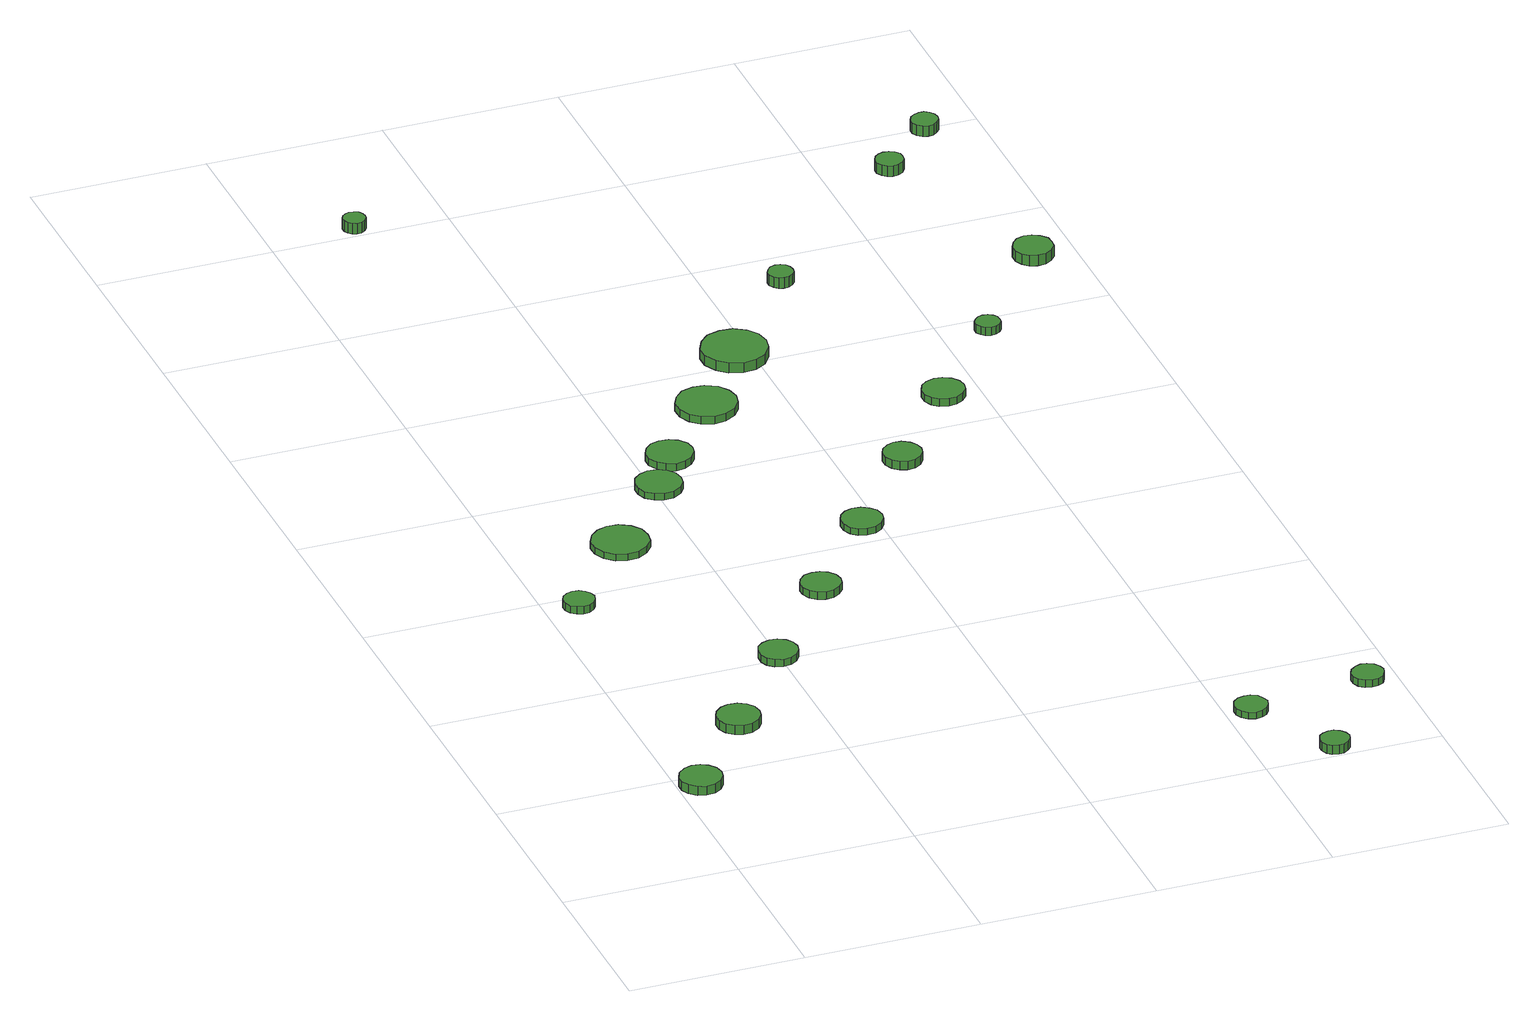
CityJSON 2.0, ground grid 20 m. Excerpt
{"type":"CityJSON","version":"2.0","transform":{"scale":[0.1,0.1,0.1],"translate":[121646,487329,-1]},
"CityObjects":{
"tree1":{"type":"SolitaryVegetationObject","attributes":{"function":"something"},"geometry":[{"type":"MultiSurface","lod":"1","boundaries":[[[0,1,2,3,4,5,6,7,8,9,10,11,12,13,14]],[[15,16,17,18,19,20,21,22,23,24,25,26,27,28,29]],[[0,29,28,1]],[[1,28,27,2]],[[2,27,26,3]],[[3,26,25,4]],[[4,25,24,5]],[[5,24,23,6]],[[6,23,22,7]],[[7,22,21,8]],[[8,21,20,9]],[[9,20,19,10]],[[10,19,18,11]],[[11,18,17,12]],[[12,17,16,13]],[[13,16,15,14]],[[14,15,29,0]]]}]},
"tree2":{"type":"SolitaryVegetationObject","attributes":{"function":"something"},"geometry":[{"type":"MultiSurface","lod":"1","boundaries":[[[30,31,32,33,34,35,36,37,38,39,40,41,42,43,44]],[[45,46,47,48,49,50,51,52,53,54,55,56,57,58,59]],[[30,59,58,31]],[[31,58,57,32]],[[32,57,56,33]],[[33,56,55,34]],[[34,55,54,35]],[[35,54,53,36]],[[36,53,52,37]],[[37,52,51,38]],[[38,51,50,39]],[[39,50,49,40]],[[40,49,48,41]],[[41,48,47,42]],[[42,47,46,43]],[[43,46,45,44]],[[44,45,59,30]]]}]},
"tree3":{"type":"SolitaryVegetationObject","attributes":{"function":"something"},"geometry":[{"type":"MultiSurface","lod":"1","boundaries":[[[60,61,62,63,64,65,66,67,68,69,70,71,72,73,74]],[[75,76,77,78,79,80,81,82,83,84,85,86,87,88,89]],[[60,89,88,61]],[[61,88,87,62]],[[62,87,86,63]],[[63,86,85,64]],[[64,85,84,65]],[[65,84,83,66]],[[66,83,82,67]],[[67,82,81,68]],[[68,81,80,69]],[[69,80,79,70]],[[70,79,78,71]],[[71,78,77,72]],[[72,77,76,73]],[[73,76,75,74]],[[74,75,89,60]]]}]},
"tree4":{"type":"SolitaryVegetationObject","attributes":{"function":"something"},"geometry":[{"type":"MultiSurface","lod":"1","boundaries":[[[90,91,92,93,94,95,96,97,98,99,100,101,102,103,104]],[[105,106,107,108,109,110,111,112,113,114,115,116,117,118,119]],[[90,119,118,91]],[[91,118,117,92]],[[92,117,116,93]],[[93,116,115,94]],[[94,115,114,95]],[[95,114,113,96]],[[96,113,112,97]],[[97,112,111,98]],[[98,111,110,99]],[[99,110,109,100]],[[100,109,108,101]],[[101,108,107,102]],[[102,107,106,103]],[[103,106,105,104]],[[104,105,119,90]]]}]},
"tree5":{"type":"SolitaryVegetationObject","attributes":{"function":"something"},"geometry":[{"type":"MultiSurface","lod":"1","boundaries":[[[120,121,122,123,124,125,126,127,128,129,130,131,132,133,134]],[[135,136,137,138,139,140,141,142,143,144,145,146,147,148,149]],[[120,149,148,121]],[[121,148,147,122]],[[122,147,146,123]],[[123,146,145,124]],[[124,145,144,125]],[[125,144,143,126]],[[126,143,142,127]],[[127,142,141,128]],[[128,141,140,129]],[[129,140,139,130]],[[130,139,138,131]],[[131,138,137,132]],[[132,137,136,133]],[[133,136,135,134]],[[134,135,149,120]]]}]},
"tree6":{"type":"SolitaryVegetationObject","attributes":{"function":"something"},"geometry":[{"type":"MultiSurface","lod":"1","boundaries":[[[150,151,152,153,154,155,156,157,158,159,160,161,162,163,164]],[[165,166,167,168,169,170,171,172,173,174,175,176,177,178,179]],[[150,179,178,151]],[[151,178,177,152]],[[152,177,176,153]],[[153,176,175,154]],[[154,175,174,155]],[[155,174,173,156]],[[156,173,172,157]],[[157,172,171,158]],[[158,171,170,159]],[[159,170,169,160]],[[160,169,168,161]],[[161,168,167,162]],[[162,167,166,163]],[[163,166,165,164]],[[164,165,179,150]]]}]},
"tree7":{"type":"SolitaryVegetationObject","attributes":{"function":"something"},"geometry":[{"type":"MultiSurface","lod":"1","boundaries":[[[180,181,182,183,184,185,186,187,188,189,190,191,192,193,194]],[[195,196,197,198,199,200,201,202,203,204,205,206,207,208,209]],[[180,209,208,181]],[[181,208,207,182]],[[182,207,206,183]],[[183,206,205,184]],[[184,205,204,185]],[[185,204,203,186]],[[186,203,202,187]],[[187,202,201,188]],[[188,201,200,189]],[[189,200,199,190]],[[190,199,198,191]],[[191,198,197,192]],[[192,197,196,193]],[[193,196,195,194]],[[194,195,209,180]]]}]},
"tree8":{"type":"SolitaryVegetationObject","attributes":{"function":"something"},"geometry":[{"type":"MultiSurface","lod":"1","boundaries":[[[210,211,212,213,214,215,216,217,218,219,220,221,222,223,224]],[[225,226,227,228,229,230,231,232,233,234,235,236,237,238,239]],[[210,239,238,211]],[[211,238,237,212]],[[212,237,236,213]],[[213,236,235,214]],[[214,235,234,215]],[[215,234,233,216]],[[216,233,232,217]],[[217,232,231,218]],[[218,231,230,219]],[[219,230,229,220]],[[220,229,228,221]],[[221,228,227,222]],[[222,227,226,223]],[[223,226,225,224]],[[224,225,239,210]]]}]},
"tree9":{"type":"SolitaryVegetationObject","attributes":{"function":"something"},"geometry":[{"type":"MultiSurface","lod":"1","boundaries":[[[240,241,242,243,244,245,246,247,248,249,250,251,252,253,254]],[[255,256,257,258,259,260,261,262,263,264,265,266,267,268,269]],[[240,269,268,241]],[[241,268,267,242]],[[242,267,266,243]],[[243,266,265,244]],[[244,265,264,245]],[[245,264,263,246]],[[246,263,262,247]],[[247,262,261,248]],[[248,261,260,249]],[[249,260,259,250]],[[250,259,258,251]],[[251,258,257,252]],[[252,257,256,253]],[[253,256,255,254]],[[254,255,269,240]]]}]},
"tree10":{"type":"SolitaryVegetationObject","attributes":{"function":"something"},"geometry":[{"type":"MultiSurface","lod":"1","boundaries":[[[270,271,272,273,274,275,276,277,278,279,280,281,282,283,284]],[[285,286,287,288,289,290,291,292,293,294,295,296,297,298,299]],[[270,299,298,271]],[[271,298,297,272]],[[272,297,296,273]],[[273,296,295,274]],[[274,295,294,275]],[[275,294,293,276]],[[276,293,292,277]],[[277,292,291,278]],[[278,291,290,279]],[[279,290,289,280]],[[280,289,288,281]],[[281,288,287,282]],[[282,287,286,283]],[[283,286,285,284]],[[284,285,299,270]]]}]},
"tree11":{"type":"SolitaryVegetationObject","attributes":{"function":"something"},"geometry":[{"type":"MultiSurface","lod":"1","boundaries":[[[300,301,302,303,304,305,306,307,308,309,310,311,312,313,314]],[[315,316,317,318,319,320,321,322,323,324,325,326,327,328,329]],[[300,329,328,301]],[[301,328,327,302]],[[302,327,326,303]],[[303,326,325,304]],[[304,325,324,305]],[[305,324,323,306]],[[306,323,322,307]],[[307,322,321,308]],[[308,321,320,309]],[[309,320,319,310]],[[310,319,318,311]],[[311,318,317,312]],[[312,317,316,313]],[[313,316,315,314]],[[314,315,329,300]]]}]},
"tree12":{"type":"SolitaryVegetationObject","attributes":{"function":"something"},"geometry":[{"type":"MultiSurface","lod":"1","boundaries":[[[330,331,332,333,334,335,336,337,338,339,340,341,342,343,344]],[[345,346,347,348,349,350,351,352,353,354,355,356,357,358,359]],[[330,359,358,331]],[[331,358,357,332]],[[332,357,356,333]],[[333,356,355,334]],[[334,355,354,335]],[[335,354,353,336]],[[336,353,352,337]],[[337,352,351,338]],[[338,351,350,339]],[[339,350,349,340]],[[340,349,348,341]],[[341,348,347,342]],[[342,347,346,343]],[[343,346,345,344]],[[344,345,359,330]]]}]},
"tree13":{"type":"SolitaryVegetationObject","attributes":{"function":"something"},"geometry":[{"type":"MultiSurface","lod":"1","boundaries":[[[360,361,362,363,364,365,366,367,368,369,370,371,372,373,374]],[[375,376,377,378,379,380,381,382,383,384,385,386,387,388,389]],[[360,389,388,361]],[[361,388,387,362]],[[362,387,386,363]],[[363,386,385,364]],[[364,385,384,365]],[[365,384,383,366]],[[366,383,382,367]],[[367,382,381,368]],[[368,381,380,369]],[[369,380,379,370]],[[370,379,378,371]],[[371,378,377,372]],[[372,377,376,373]],[[373,376,375,374]],[[374,375,389,360]]]}]},
"tree14":{"type":"SolitaryVegetationObject","attributes":{"function":"something"},"geometry":[{"type":"MultiSurface","lod":"1","boundaries":[[[390,391,392,393,394,395,396,397,398,399,400,401,402,403,404]],[[405,406,407,408,409,410,411,412,413,414,415,416,417,418,419]],[[390,419,418,391]],[[391,418,417,392]],[[392,417,416,393]],[[393,416,415,394]],[[394,415,414,395]],[[395,414,413,396]],[[396,413,412,397]],[[397,412,411,398]],[[398,411,410,399]],[[399,410,409,400]],[[400,409,408,401]],[[401,408,407,402]],[[402,407,406,403]],[[403,406,405,404]],[[404,405,419,390]]]}]},
"tree15":{"type":"SolitaryVegetationObject","attributes":{"function":"something"},"geometry":[{"type":"MultiSurface","lod":"1","boundaries":[[[420,421,422,423,424,425,426,427,428,429,430,431,432,433,434]],[[435,436,437,438,439,440,441,442,443,444,445,446,447,448,449]],[[420,449,448,421]],[[421,448,447,422]],[[422,447,446,423]],[[423,446,445,424]],[[424,445,444,425]],[[425,444,443,426]],[[426,443,442,427]],[[427,442,441,428]],[[428,441,440,429]],[[429,440,439,430]],[[430,439,438,431]],[[431,438,437,432]],[[432,437,436,433]],[[433,436,435,434]],[[434,435,449,420]]]}]},
"tree16":{"type":"SolitaryVegetationObject","attributes":{"function":"something"},"geometry":[{"type":"MultiSurface","lod":"1","boundaries":[[[450,451,452,453,454,455,456,457,458,459,460,461,462,463,464]],[[465,466,467,468,469,470,471,472,473,474,475,476,477,478,479]],[[450,479,478,451]],[[451,478,477,452]],[[452,477,476,453]],[[453,476,475,454]],[[454,475,474,455]],[[455,474,473,456]],[[456,473,472,457]],[[457,472,471,458]],[[458,471,470,459]],[[459,470,469,460]],[[460,469,468,461]],[[461,468,467,462]],[[462,467,466,463]],[[463,466,465,464]],[[464,465,479,450]]]}]},
"tree17":{"type":"SolitaryVegetationObject","attributes":{"function":"something"},"geometry":[{"type":"MultiSurface","lod":"1","boundaries":[[[480,481,482,483,484,485,486,487,488,489,490,491,492,493,494]],[[495,496,497,498,499,500,501,502,503,504,505,506,507,508,509]],[[480,509,508,481]],[[481,508,507,482]],[[482,507,506,483]],[[483,506,505,484]],[[484,505,504,485]],[[485,504,503,486]],[[486,503,502,487]],[[487,502,501,488]],[[488,501,500,489]],[[489,500,499,490]],[[490,499,498,491]],[[491,498,497,492]],[[492,497,496,493]],[[493,496,495,494]],[[494,495,509,480]]]}]},
"tree18":{"type":"SolitaryVegetationObject","attributes":{"function":"something"},"geometry":[{"type":"MultiSurface","lod":"1","boundaries":[[[510,511,512,513,514,515,516,517,518,519,520,521,522,523,524]],[[525,526,527,528,529,530,531,532,533,534,535,536,537,538,539]],[[510,539,538,511]],[[511,538,537,512]],[[512,537,536,513]],[[513,536,535,514]],[[514,535,534,515]],[[515,534,533,516]],[[516,533,532,517]],[[517,532,531,518]],[[518,531,530,519]],[[519,530,529,520]],[[520,529,528,521]],[[521,528,527,522]],[[522,527,526,523]],[[523,526,525,524]],[[524,525,539,510]]]}]},
"tree19":{"type":"SolitaryVegetationObject","attributes":{"function":"something"},"geometry":[{"type":"MultiSurface","lod":"1","boundaries":[[[540,541,542,543,544,545,546,547,548,549,550,551,552,553,554]],[[555,556,557,558,559,560,561,562,563,564,565,566,567,568,569]],[[540,569,568,541]],[[541,568,567,542]],[[542,567,566,543]],[[543,566,565,544]],[[544,565,564,545]],[[545,564,563,546]],[[546,563,562,547]],[[547,562,561,548]],[[548,561,560,549]],[[549,560,559,550]],[[550,559,558,551]],[[551,558,557,552]],[[552,557,556,553]],[[553,556,555,554]],[[554,555,569,540]]]}]},
"tree20":{"type":"SolitaryVegetationObject","attributes":{"function":"something"},"geometry":[{"type":"MultiSurface","lod":"1","boundaries":[[[570,571,572,573,574,575,576,577,578,579,580,581,582,583,584]],[[585,586,587,588,589,590,591,592,593,594,595,596,597,598,599]],[[570,599,598,571]],[[571,598,597,572]],[[572,597,596,573]],[[573,596,595,574]],[[574,595,594,575]],[[575,594,593,576]],[[576,593,592,577]],[[577,592,591,578]],[[578,591,590,579]],[[579,590,589,580]],[[580,589,588,581]],[[581,588,587,582]],[[582,587,586,583]],[[583,586,585,584]],[[584,585,599,570]]]}]},
"tree21":{"type":"SolitaryVegetationObject","attributes":{"function":"something"},"geometry":[{"type":"MultiSurface","lod":"1","boundaries":[[[600,601,602,603,604,605,606,607,608,609,610,611,612,613,614]],[[615,616,617,618,619,620,621,622,623,624,625,626,627,628,629]],[[600,629,628,601]],[[601,628,627,602]],[[602,627,626,603]],[[603,626,625,604]],[[604,625,624,605]],[[605,624,623,606]],[[606,623,622,607]],[[607,622,621,608]],[[608,621,620,609]],[[609,620,619,610]],[[610,619,618,611]],[[611,618,617,612]],[[612,617,616,613]],[[613,616,615,614]],[[614,615,629,600]]]}]},
"tree22":{"type":"SolitaryVegetationObject","attributes":{"function":"something"},"geometry":[{"type":"MultiSurface","lod":"1","boundaries":[[[630,631,632,633,634,635,636,637,638,639,640,641,642,643,644]],[[645,646,647,648,649,650,651,652,653,654,655,656,657,658,659]],[[630,659,658,631]],[[631,658,657,632]],[[632,657,656,633]],[[633,656,655,634]],[[634,655,654,635]],[[635,654,653,636]],[[636,653,652,637]],[[637,652,651,638]],[[638,651,650,639]],[[639,650,649,640]],[[640,649,648,641]],[[641,648,647,642]],[[642,647,646,643]],[[643,646,645,644]],[[644,645,659,630]]]}]}
},
"vertices":[
[50,183,17],[48,192,17],[42,200,17],[34,205,17],[24,206,17],[15,203,17],[7,196,17],[3,187,17],[3,178,17],[7,169,17],[15,162,17],[24,159,17],[34,160,17],[42,165,17],[48,173,17],[48,173,6],[42,165,6],[34,160,6],[24,159,6],[15,162,6],[7,169,6],[3,178,6],[3,187,6],[7,196,6],[15,203,6],[24,206,6],[34,205,6],[42,200,6],[48,192,6],[50,183,6],
[133,288,18],[131,298,18],[125,306,18],[116,311,18],[106,312,18],[97,309,18],[89,302,18],[85,293,18],[85,283,18],[89,274,18],[97,267,18],[106,264,18],[116,265,18],[125,270,18],[131,278,18],[131,278,7],[125,270,7],[116,265,7],[106,264,7],[97,267,7],[89,274,7],[85,283,7],[85,293,7],[89,302,7],[97,309,7],[106,312,7],[116,311,7],[125,306,7],[131,298,7],[133,288,7],
[55,578,18],[53,585,18],[49,590,18],[43,594,18],[36,595,18],[29,593,18],[23,588,18],[20,581,18],[20,574,18],[23,567,18],[29,563,18],[36,560,18],[43,561,18],[49,565,18],[53,570,18],[53,570,9],[49,565,9],[43,561,9],[36,560,9],[29,563,9],[23,567,9],[20,574,9],[20,581,9],[23,588,9],[29,593,9],[36,595,9],[43,594,9],[49,590,9],[53,585,9],[55,578,9],
[220,404,17],[218,413,17],[213,420,17],[205,425,17],[196,426,17],[187,423,17],[180,417,17],[177,409,17],[177,399,17],[180,391,17],[187,385,17],[196,382,17],[205,383,17],[213,388,17],[218,395,17],[218,395,8],[213,388,8],[205,383,8],[196,382,8],[187,385,8],[180,391,8],[177,399,8],[177,409,8],[180,417,8],[187,423,8],[196,426,8],[205,425,8],[213,420,8],[218,413,8],[220,404,8],
[154,679,18],[152,692,18],[144,703,18],[132,710,18],[119,711,18],[107,707,18],[97,698,18],[91,686,18],[91,673,18],[97,661,18],[107,652,18],[119,648,18],[132,649,18],[144,656,18],[152,666,18],[152,666,10],[144,656,10],[132,649,10],[119,648,10],[107,652,10],[97,661,10],[91,673,10],[91,686,10],[97,698,10],[107,707,10],[119,711,10],[132,710,10],[144,703,10],[152,692,10],[154,679,10],
[230,780,18],[228,791,18],[222,799,18],[212,805,18],[201,806,18],[191,802,18],[183,795,18],[179,785,18],[179,775,18],[183,765,18],[191,758,18],[201,754,18],[212,755,18],[222,761,18],[228,769,18],[228,769,10],[222,761,10],[212,755,10],[201,754,10],[191,758,10],[183,765,10],[179,775,10],[179,785,10],[183,795,10],[191,802,10],[201,806,10],[212,805,10],[222,799,10],[228,791,10],[230,780,10],
[313,520,18],[311,529,18],[305,537,18],[297,541,18],[288,542,18],[279,540,18],[272,533,18],[268,525,18],[268,516,18],[272,507,18],[279,501,18],[288,498,18],[297,499,18],[305,504,18],[311,511,18],[311,511,9],[305,504,9],[297,499,9],[288,498,9],[279,501,9],[272,507,9],[268,516,9],[268,525,9],[272,533,9],[279,540,9],[288,542,9],[297,541,9],[305,537,9],[311,529,9],[313,520,9],
[264,835,18],[262,846,18],[255,855,18],[246,860,18],[235,861,18],[225,858,18],[217,851,18],[212,841,18],[212,830,18],[217,820,18],[225,813,18],[235,809,18],[246,811,18],[255,816,18],[262,825,18],[262,825,9],[255,816,9],[246,811,9],[235,809,9],[225,813,9],[217,820,9],[212,830,9],[212,841,9],[217,851,9],[225,858,9],[235,861,9],[246,860,9],[255,855,9],[262,846,9],[264,835,9],
[108,1407,25],[107,1412,25],[104,1417,25],[99,1419,25],[94,1420,25],[89,1418,25],[85,1415,25],[83,1410,25],[83,1405,25],[85,1400,25],[89,1396,25],[94,1395,25],[99,1395,25],[104,1398,25],[107,1402,25],[107,1402,12],[104,1398,12],[99,1395,12],[94,1395,12],[89,1396,12],[85,1400,12],[83,1405,12],[83,1410,12],[85,1415,12],[89,1418,12],[94,1420,12],[99,1419,12],[104,1417,12],[107,1412,12],[108,1407,12],
[403,633,17],[401,643,17],[395,650,17],[387,655,17],[377,656,17],[368,653,17],[361,647,17],[357,638,17],[357,628,17],[361,619,17],[368,613,17],[377,610,17],[387,611,17],[395,616,17],[401,624,17],[401,624,9],[395,616,9],[387,611,9],[377,610,9],[368,613,9],[361,619,9],[357,628,9],[357,638,9],[361,647,9],[368,653,9],[377,656,9],[387,655,9],[395,650,9],[401,643,9],[403,633,9],
[346,922,18],[343,935,18],[335,947,18],[322,954,18],[309,955,18],[295,951,18],[285,941,18],[279,929,18],[279,915,18],[285,902,18],[295,893,18],[309,888,18],[322,890,18],[335,897,18],[343,908,18],[343,908,9],[335,897,9],[322,890,9],[309,888,9],[295,893,9],[285,902,9],[279,915,9],[279,929,9],[285,941,9],[295,951,9],[309,955,9],[322,954,9],[335,947,9],[343,935,9],[346,922,9],
[648,123,14],[646,130,14],[642,137,14],[635,141,14],[628,141,14],[620,139,14],[614,134,14],[611,127,14],[611,119,14],[614,112,14],[620,107,14],[628,104,14],[635,105,14],[642,109,14],[646,115,14],[646,115,6],[642,109,6],[635,105,6],[628,104,6],[620,107,6],[614,112,6],[611,119,6],[611,127,6],[614,134,6],[620,139,6],[628,141,6],[635,141,6],[642,137,6],[646,130,6],[648,123,6],
[416,1016,21],[413,1031,21],[404,1043,21],[391,1051,21],[376,1052,21],[361,1048,21],[350,1037,21],[343,1023,21],[343,1008,21],[350,994,21],[361,984,21],[376,979,21],[391,981,21],[404,988,21],[413,1001,21],[413,1001,9],[404,988,9],[391,981,9],[376,979,9],[361,984,9],[350,994,9],[343,1008,9],[343,1023,9],[350,1037,9],[361,1048,9],[376,1052,9],[391,1051,9],[404,1043,9],[413,1031,9],[416,1016,9],
[702,19,17],[700,26,17],[696,31,17],[690,35,17],[684,35,17],[677,33,17],[672,29,17],[669,22,17],[669,16,17],[672,9,17],[677,5,17],[684,3,17],[690,3,17],[696,7,17],[700,12,17],[700,12,6],[696,7,6],[690,3,6],[684,3,6],[677,5,6],[672,9,6],[669,16,6],[669,22,6],[672,29,6],[677,33,6],[684,35,6],[690,35,6],[696,31,6],[700,26,6],[702,19,6],
[491,748,18],[489,757,18],[484,764,18],[476,769,18],[467,770,18],[459,767,18],[452,761,18],[448,753,18],[448,744,18],[452,735,18],[459,729,18],[467,726,18],[476,727,18],[484,732,18],[489,739,18],[489,739,8],[484,732,8],[476,727,8],[467,726,8],[459,729,8],[452,735,8],[448,744,8],[448,753,8],[452,761,8],[459,767,8],[467,770,8],[476,769,8],[484,764,8],[489,757,8],[491,748,8],
[787,141,15],[785,148,15],[781,154,15],[774,158,15],[767,159,15],[760,156,15],[754,151,15],[751,145,15],[751,137,15],[754,130,15],[760,125,15],[767,123,15],[774,124,15],[781,127,15],[785,134,15],[785,134,6],[781,127,6],[774,124,6],[767,123,6],[760,125,6],[754,130,6],[751,137,6],[751,145,6],[754,151,6],[760,156,6],[767,159,6],[774,158,6],[781,154,6],[785,148,6],[787,141,6],
[582,860,17],[580,869,17],[574,877,17],[565,882,17],[556,883,17],[546,880,17],[539,874,17],[535,865,17],[535,855,17],[539,846,17],[546,840,17],[556,837,17],[565,838,17],[574,843,17],[580,850,17],[580,850,8],[574,843,8],[565,838,8],[556,837,8],[546,840,8],[539,846,8],[535,855,8],[535,865,8],[539,874,8],[546,880,8],[556,883,8],[565,882,8],[574,877,8],[580,869,8],[582,860,8],
[495,1145,22],[494,1151,22],[491,1156,22],[486,1159,22],[480,1160,22],[474,1158,22],[470,1154,22],[467,1148,22],[467,1142,22],[470,1137,22],[474,1133,22],[480,1131,22],[486,1132,22],[491,1135,22],[494,1139,22],[494,1139,9],[491,1135,9],[486,1132,9],[480,1131,9],[474,1133,9],[470,1137,9],[467,1142,9],[467,1148,9],[470,1154,9],[474,1158,9],[480,1160,9],[486,1159,9],[491,1156,9],[494,1151,9],[495,1145,9],
[666,975,18],[665,981,18],[662,985,18],[657,988,18],[651,989,18],[645,987,18],[641,983,18],[638,978,18],[638,972,18],[641,967,18],[645,963,18],[651,961,18],[657,962,18],[662,965,18],[665,969,18],[665,969,8],[662,965,8],[657,962,8],[651,961,8],[645,963,8],[641,967,8],[638,972,8],[638,978,8],[641,983,8],[645,987,8],[651,989,8],[657,988,8],[662,985,8],[665,981,8],[666,975,8],
[685,1317,29],[684,1323,29],[680,1328,29],[674,1331,29],[668,1332,29],[662,1330,29],[657,1326,29],[654,1320,29],[654,1313,29],[657,1307,29],[662,1303,29],[668,1301,29],[674,1302,29],[680,1305,29],[684,1310,29],[684,1310,16],[680,1305,16],[674,1302,16],[668,1301,16],[662,1303,16],[657,1307,16],[654,1313,16],[654,1320,16],[657,1326,16],[662,1330,16],[668,1332,16],[674,1331,16],[680,1328,16],[684,1323,16],[685,1317,16],
[772,1099,24],[771,1108,24],[765,1115,24],[757,1120,24],[748,1121,24],[739,1118,24],[733,1112,24],[729,1104,24],[729,1094,24],[733,1086,24],[739,1080,24],[748,1077,24],[757,1078,24],[765,1083,24],[771,1090,24],[771,1090,11],[765,1083,11],[757,1078,11],[748,1077,11],[739,1080,11],[733,1086,11],[729,1094,11],[729,1104,11],[733,1112,11],[739,1118,11],[748,1121,11],[757,1120,11],[765,1115,11],[771,1108,11],[772,1099,11],
[751,1387,26],[750,1393,26],[746,1398,26],[741,1402,26],[735,1402,26],[729,1400,26],[724,1396,26],[721,1390,26],[721,1384,26],[724,1378,26],[729,1374,26],[735,1372,26],[741,1373,26],[746,1376,26],[750,1381,26],[750,1381,13],[746,1376,13],[741,1373,13],[735,1372,13],[729,1374,13],[724,1378,13],[721,1384,13],[721,1390,13],[724,1396,13],[729,1400,13],[735,1402,13],[741,1402,13],[746,1398,13],[750,1393,13],[751,1387,13]
]}
